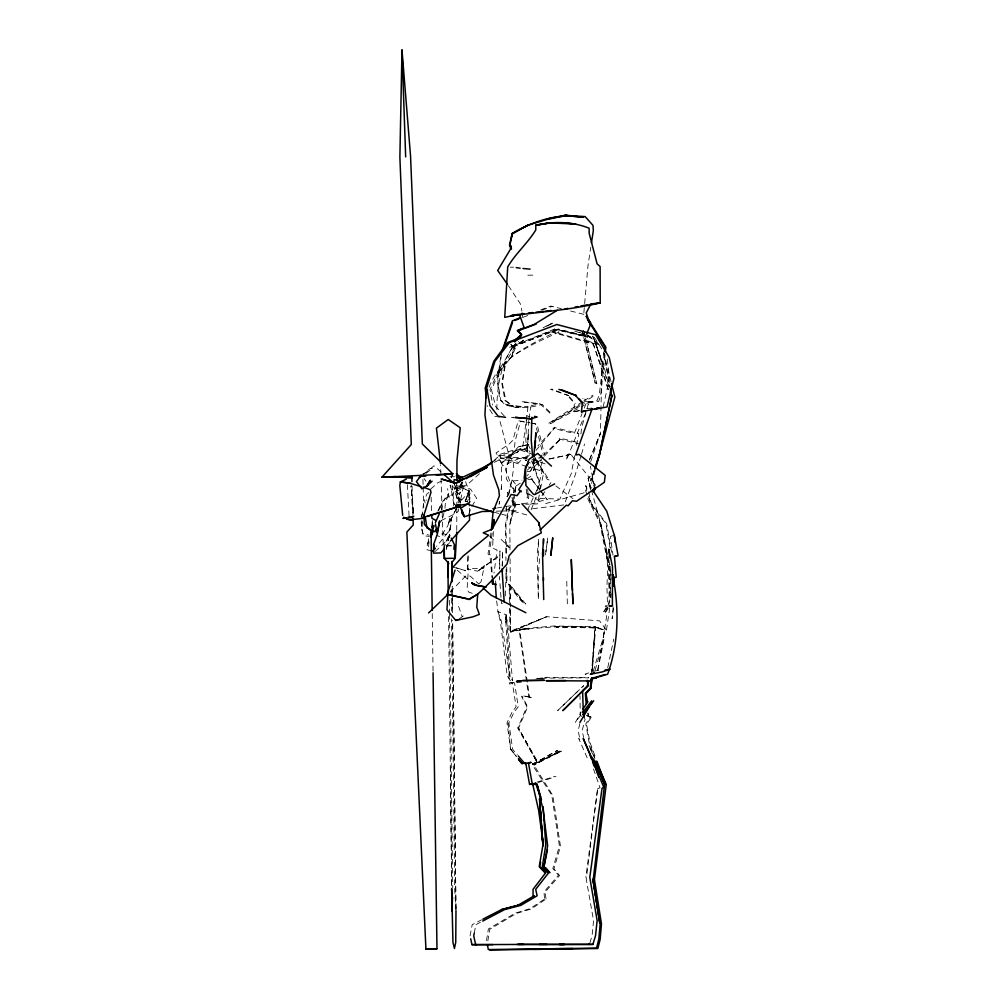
<?xml version="1.0" encoding="UTF-8"?>
<svg xmlns="http://www.w3.org/2000/svg" width="1000" height="1000" viewBox="0 0 1000 1000"><rect width="100%" height="100%" fill="white"/><g stroke="black" fill="none" stroke-linecap="round" stroke-linejoin="round"><path stroke-width="0.75" stroke-dasharray="5 3.75" d="M456.763 530.438L456.825 508.638M456.825 507.088L456.887 485.288M469.575 513.162L469.562 507.45M610.363 570.125L610.588 596.9M586.663 490.788L586.7 485.938L588 489.325M502.438 565.925L502.6 550.887L502.137 566.112M431.55 510.625L431.138 497.238M505.262 595.9L506.112 572.825L503.625 572.225M467.912 569.438L468.113 554.275L467.337 568.962L484.1 567.85L478.512 569.237M499.7 568.913L499.975 550.875L499.3 569.138M428.525 546.663L429.2 540.562M462.812 481.912L458.812 490.55L456.763 490.15L462.238 482.587M608.95 605.962L609.288 566.775L605.825 549.225L607.725 566.512L606.95 586.312L607.475 605.95L605.15 606.1L606.625 606.112M538.25 555.825L538.7 538.812L537.225 553.837L538.375 599.538L538.112 577.638L539.625 557.475M521.575 682.025L509.425 683.975L505.875 622.987L506.15 614.775L497.95 611.613L496.65 600.988M452.15 485.112L454.012 504.325M506.15 614.775L505.875 622.987L505.712 616.587L506.9 622.625L510.288 680.6L507.2 675.7L500.337 621.275L497.95 611.613L501.4 621.287L509.738 675.713L512.463 680.612L507.675 622.625L506.1 616.587M449.35 537.475L449.462 534.312L450.675 536.838M496.9 409.425C496.725 386.662 501.138 361.975 515.212 343.612M579.9 410.588L573.95 411.8L574.312 403.2L566.888 394.988L568.337 395.562L550.462 389.35L551.987 389.1L568.337 395.562M456.512 508.263L451.3 518.763L450.462 529.212L436.525 546.512M526.65 420.262L525.788 439.775L527.038 451.662L528.45 432.7L527.038 451.662M493.363 531.575L492.575 548.162L497.088 550.025L494.038 573.062M534.475 458.6L533.8 470.763L532.762 458.375M421.925 516.925L423.6 503.212L426.5 499.875M432.2 523.475L432.388 520.562M432.262 527.55L432.175 521.788L431.825 527.125M592.112 671.175L594.925 627.525L595.7 626.8L592.3 671.4M592.087 670.775L594.925 627.525L598.888 627.875L556.287 627.35M506.65 506.125L505.988 515.363L500.15 513.812M507.312 496.887L507.65 492.275L506.95 496.812M591.413 674.275L595.15 626.638L553.462 625.988L523.875 628.75M610.95 597.775L611.275 593.612M432.125 528.05L432.562 522.663L432.125 527.15M583.862 312.7L584.525 305.075M584.663 303.55L588.013 265.45L590.788 247.3M533.65 458.062L532.85 467L527.388 475.788M613.188 606.838L612.137 618.725L613.65 606.912M589.888 942.913L592.075 935.6L593.562 920.688L586.25 879.087L597.675 788.4L585.812 877.35M580.938 433.913L581.525 428.088L588.125 404.613L592.188 402.05L589.188 402.562L581.175 406.95M435.213 551.413L443.938 543.538L449.025 537L451.3 518.763L455.95 509.462M605.062 354.738L600.675 395.375L598.7 401.362L589.188 402.562L584.538 399.075M549.788 413.075L539.9 403.75L528.038 406.25L522.888 446.188L515.6 454.125L498.088 455.925L496.037 453.013L509.263 443.913L512.875 440.213L518.263 420.7L529.637 422.638M604.312 353.15L599.25 394.95L596.912 400.812L587.413 402.025L583.413 404.225M427.95 543.763L428.612 538.263M501.45 354.225L497.912 381.85L500.75 400.05L506.688 405.138C518.212 409.3 530.462 407.837 542.013 404.387L551.413 413.562M500.6 357.15L497.362 381.675L499.775 399.75L505.112 404.663L516.388 407.325L528.038 406.25M492.113 532.987L489.288 553.962L491.325 555.913L492.325 577.612M499.137 504.387L499.538 501.4L498.8 506.438M501.15 489.412L501.55 486.425M432.9 528.837L433.288 525.962L432.388 528.225M490.925 532.987L488.025 553.95L490 555.9L492.038 577.612M528.763 420.425L527.263 456.15L522.75 458.387L518.888 462.512L500.5 458.038L499.087 454.588L514.25 449.875L515.138 440.9L520.525 421.388L529.462 422.812M528.975 418.938L530.638 407.038M593.225 671.3L603.175 637.975L607.062 613.612M515.075 492.3L516.138 484.95L511.887 479.688L513.737 467.388L513.05 461.075L509.1 456L499.263 418.438M432.925 528.337L433.35 525.363M501.325 489.438L501.7 463.338L498.338 458.212L493.188 461.488M609.738 607.888L606.438 630.262C580.037 624.087 552.175 626.825 525.3 629.188M505.15 366.062L502.362 383.462L505.988 400.838L513.488 406.2L506.688 405.138L522.212 406.912M487.837 940.962L489.712 929.375L516.3 913.487L531.225 908.975L546.275 898.9L546.25 899.925L544.963 892.275L559.575 875.5L553.95 868.85L560.475 846.363L552.863 795.6L533.425 764.25L561.775 751.075L538.275 762.775L518.475 728.312L527.675 706.875L522.238 696.4M486.488 940.55L488.375 928.962L515.2 913.15L530.125 908.637L545.225 898.575L544.612 899.438L543.975 891.975L558.5 875.175L552.812 868.512L559.425 846.038L551.775 795.275L532.25 764.625L557.463 750.413L532.25 764.625M504.7 365.925L501.825 383.3L505.025 400.55L511.9 405.712L505.112 404.663L520.388 406.362M597.663 670.275L604.587 629.775L603.175 637.975M514.862 492.238L516.138 484.95L514.237 491.95M433.4 528.975L433.85 526.45M574.65 455.712L571.287 473.5L559.862 499.188L535.15 498.062M576.6 445.337L578.837 433.488L554.837 427.65L552.888 428.237L574.288 433.55L582.05 413.612M474.263 933.088L475.85 924.675L481.325 921.8M470.05 935.875L472.212 924.65L481.55 919.85M539.263 494.975L537.513 503.913L525.688 504.237M540.438 489.012L543.65 472.6L535.075 459.025M597.888 670.125L604.25 637.987L594.888 671.038M458.787 508.663L458.212 511.438L454.988 513.85L440.788 520.725M508.9 494.175L511.887 479.688L508.175 495.5L511.425 497.912M446.325 549.362L449.462 534.312L444.8 544.538M468.738 514.412L471.163 507.675M607.762 667.65L613.725 639.1M463.512 486.275L460.225 501.712L469.312 491.362L464.988 480.312M444.988 508.288L445.288 503.875L448.525 493.562L449.038 497.312L447.6 488.638M510.538 344.113L513.862 347.612L511.975 356.163L498.862 372.825L491.488 389.675L495.588 406.512L505.538 417.362M441.2 510.525L442.088 506.587L441.662 503.137L448.525 493.562M603.162 406.9L609.513 378.363L607.112 357.488M446.262 549L449.688 534.375L444.55 545.913M444.025 512.612L442.275 519.9L439.913 522.675M579.862 723.65L578.188 730.588L580.037 740.075L578.7 738.438L588.312 760.438M537.062 490.775L542.025 471.838L534.837 459.162M595.175 470.163L591.675 483.1L591.812 487.475M512.712 497.562L512.225 505.45L508.825 508.113L505.387 524.825L505.962 560.55M421.912 520.325L421.538 527.388L422.7 533.025L429.225 535.225M581.025 455.7L574.85 476.075L564.175 504.9L527.8 509.288L534.275 495.65M581.462 454.25L584.55 444.062M542.288 461.675L539.625 470.425L528.2 466.962M431.725 528.462L432.825 524.913L432.663 520.812M469.375 502.625L470.262 495.325L468.888 493.625L467.537 501.5L465.15 501.362L469.363 490.975L457.688 485.825L468.6 490.812L465.138 501.8L469.363 490.975L470 493.587L467.537 501.5L457.725 498.413L460.387 492.038L457.725 498.413L460.425 502.612M594.138 470.613L590.763 480.962L594.6 469.513M590.7 461.637L600.45 433.263L602.013 361.688L593.1 336.175M456.75 483.65L453.1 494.125L445.425 498.462L438.162 509.7M450.375 527.45L447.575 534.888L438.812 532.562M446.375 546.388L449.963 542.263M451.225 477.537L452.925 473.225L455.2 475.025M433.062 529.35L434.613 525.438M585.638 412.863L566.337 460.288L567.525 454.913L570.837 454.375L595.688 485.4M584.237 408.088L585.887 403.938L590 401.388L587.413 402.025L582.775 398.55M531.087 509.875L536.788 495.688M539.075 490.025L540.775 485.763L533.6 465.012L530.938 460.062M451.238 477.788L452.938 473.625M589.587 459.525L600.45 433.263L589.012 460.913M511.788 348.338L497.65 372.812L490.037 389.675L492.7 404.963M534.925 494.288L539.462 484.75L533.6 465.012L527.575 461.337M437.837 511.1L441.662 503.137M428.688 541.112L427.362 543.85L427.025 549.825L429.75 550.35M607.913 607.163L604.538 613.7L609.038 607.375M489.075 387.212C500.062 358.125 529.712 344.412 555.875 331.938L549.712 331.463L593.3 344.075L601.375 366.488L608.575 390.35M575.35 722.438L581.237 711.975M471.95 506.337L476.688 498.325L470.675 489.263L459.538 484.775M438.312 510.763L440.438 507.287M461.875 482.388L456.737 490.7L462.35 482.488M498.862 372.825L514.163 348.35M544.812 491.65L538.713 500.712L528.237 493.375M549.175 485.188L550.925 482.6M422.6 513.55L421.287 515.388L421.2 522.675L422.038 526.7L422.287 521.862L421.788 528.763L422.675 533.162L423.475 535.737L429.425 536.4M591.413 717.312L587.962 715.788L591.413 717.312L586.525 724.15L590.037 742.625L595.375 757.025M451.3 518.763L447.85 524.362L450.05 518.35L447.875 525.638L440.55 536.9L436.213 535.237M577.4 719.45L580.975 714.788M607.25 607.475L602.8 613.162L609.738 601.663L608.337 566.138L599.85 522.938L588.175 499.7L585.625 490.475L585.65 485.613L586.925 489.012M535.975 450.412L554.837 427.65L537.962 445.775M541.987 454.938L539.325 458.062L534.688 457.962M497.65 372.812L511.975 356.163L515.35 348.175L511.388 345.012L513.862 347.612M529.538 454.837L524.263 460.5L526.775 460.163M543.35 457.212L529.763 471.6L526.112 471.275M544.4 456.112L561.138 438.413L577.238 442.3M450.112 592.05L465.662 576.05L470.163 576.038L478.925 584.075M515.75 343.775L510.775 348.837L525.575 339.15M421.438 475.988L429.675 468.837L432.812 468.125L425.825 473.512M479.3 583.475L481.05 581.725L484.462 565.487L477.7 571.225L467.337 568.962L468.288 570.087L467.113 589.012L468.575 592.05L473.963 593.9M430.8 488.975L438.375 482.3L442.6 481.275M515.887 343.825L510.775 348.837L525.05 339M577.212 691.775L557.638 710.612L583.663 685.675L579.362 689.712M515.975 343.85L510.775 348.837L518.688 341.5M527.238 470.213L541.925 456.425M543.062 455.375L561.138 438.413L559.113 438.975L579.888 444.1M479.425 473.7L467.075 484.888L454.1 488.587L458.338 502.912M494.012 460.487L497.388 457.438L501.65 462.663L517.663 449.275L528.387 450.05L530.175 452.075M501.7 463.338L506.075 459.513L505.35 457.463L527.337 447.625M423.862 474.175L434 465.788L441.788 472.6M428.9 492.425L426.875 494.062L424.4 500.35L425.188 502.9M459.113 618.862L463.462 615.837M520.413 483.125L512.575 488.263L506.3 478.85L506.688 468.288L508.2 461.662L513.725 451.887L522.638 447.525L529.438 453.75M526.95 478.837L530.875 476.262M580.163 404.675L550.475 423.762L579.837 407.688M581.45 403.837L594.362 395.538M582.587 401.737L548.825 423.263L582.087 404.963M583.888 400.913L592.975 395.125M546.85 326.112L553.6 322.663L545.763 326.55M543.05 327.775L552.075 323.162M494.2 462.375L499.775 459.738L502.762 465.9L521.362 457.475L529.575 459.688M532.513 763.975L561.312 750.938L537.325 762.487L532.513 763.975L537.062 762.412L518.225 727.5L537.325 762.487L517.7 728.075L526.888 706.637L521.45 696.162M597.638 788.763L600.013 787.775L593.4 768.625M588.775 672.862L585.125 674.275L588.138 673.675M540.725 309.9L550.812 306.05L561.413 308.7M523.15 317.262L528.925 315.087M541.912 310.212L552.013 306.413M538.288 782.525L556 776.475M613.013 535.612L610.425 536.462L613 555.212M536.888 782.163L554.4 776.462M584.163 492.8L545.35 503.663L542.95 500.425L529.95 504.4L529.038 502.713L503.413 506.925M467.7 502.525L470.688 501.75M573.95 411.8L579.875 410.425M530.175 448.6L528.15 444.712L519.6 446.488L528.85 444.5L530.1 447.125M528.15 444.712L518.688 446.587L511.475 454.15L505.412 469.487L509.85 481.275L521.95 480.112M593.787 671.213L602.038 669.762M497.388 507.912L501.912 507.163M541.312 678.863L545.862 678.125L588.725 677.825M521.587 681.175L512.675 682.525L514.55 682.837L518.25 706.812L514.325 711.725L508.888 722.887L512.638 749.338L517.325 754.85M537.925 678.688L546.85 677.337M521.013 681L510.513 682.513L512.362 682.825L516.1 706.8L512.288 711.712L506.975 722.875L510.637 749.325L516.438 756.488M536.025 678.838L546.525 677.337L588.638 677.7M591.8 408.05L586.712 408.775M409.9 517.463L414.025 516.663L411.213 485.737M528 479.538L532.537 479.1L531.05 478.537L540.087 490.337M408.675 516.987L414.025 516.663L410.8 486.388M519.163 680.65L521.163 680.562M519.763 504.4L513.85 504.562L513.462 494.113M510.25 267.225L513.575 267.162M527.825 275.2L533.025 275.15M496.1 511.175L500.737 511.062M502.287 511.025L516.225 510.7L514.038 494.162M408.237 517.188L412.738 517.1L411.138 485.688M446.087 545.763L454.162 545.638M446.613 545.913L451.987 545.837M521.562 680.525L515.363 680.625L521.962 680.487M450 476.712L454.525 476.763M554.062 626.675L597.125 627.337L593.237 627.025L606.438 630.262L599.6 620.875L546.7 616.675L509.95 631.425L510.312 632.513L546.7 616.675L510.65 631.638L510.225 607.312M526.975 457.8L506.925 457.375L498.088 455.925L519.087 449.675L531.962 454.087M502.35 603.575L501.475 603.538L501.1 598.925M408.738 517.188L412.938 517.5M407.337 517.075L412.6 517.55M516.4 417.938L510.45 417.388L513.4 417.7M522.425 401.662L539.9 403.75M524.175 402.2L542.013 404.387M523.75 696.012L531.188 696.975L528.812 697.438L519.075 629.65L527.275 628.425L509.95 631.425L509.5 604.075M525.212 696.462L532.675 697.425L529.637 697.688L519.65 629.825L528.75 628.875L510.65 631.638L510.425 603.725M499.775 417.113L493.938 416.238L487.287 405.662M530.975 423.113L537.038 424.3L544.513 454.387M531.062 422.925L535.337 423.775L542.875 453.9M422.975 473.475L424.5 473.8M570.5 310.975L585.188 314.7M494.3 512.275L498.688 513.438M505.1 508.925L528.812 515.55M453.075 567.087L465.55 570.612L455.7 567.65L456.838 569.875L469.75 580.975M526.763 466.525L500.5 458.038L522.75 458.387L526.362 460.6M574.725 331.075L587.587 335.613L583.462 333.875M532.15 459.275L546.7 464.462M526.85 415.763L529.95 416.912M583.987 340.575L593.3 344.075L608.95 391.962M587.263 340.6L595.988 344.1L603.987 366.5L609.412 387.375M579.55 332.362L586.6 335.312M587.137 715.525L590.25 716.963L585.812 723.925L589.087 742.337L594.95 758.175M555.812 485.887L572.863 498.575M457.163 506.287L452.463 502.575L453.925 506.15M598.312 343.663L586.675 334.137L599.95 345.562M511.388 345.012L514.25 347.612L511.975 356.163L534.038 343.775L559.138 331.962L552.388 331.475L595.988 344.1L609.038 387.362M535.112 458.938L538.513 462.05M587.75 335.138L599.637 346.05M489.738 536.263L495.975 542.212M501.062 539.338L506.163 544.35M569.338 396.675L575.312 403.4M508.038 722.938L510.637 749.325L515.95 755.7M531.05 478.537L540.163 490.112M541.062 491.275L547.312 499.775L540.988 491.512M510.575 748.888L516.213 756.237M508.438 285.725L521.025 304.887L521.875 311.05M424.137 478.625L425.875 481.2M594.325 337.238L602.312 349.9M592.85 336.1L602.013 361.688L592.663 336.325M534.9 457.675L536.938 461.587L541.362 460.65L536.925 461.562L535.062 457.625M591.462 490.15L600.562 523.15L607.525 554.375L600.562 523.15L588.162 496.075M581.413 716.663L580.2 714L580.013 695.85M589.025 745.537L594.562 758.062M590.237 748.5L593.3 755.675M459.2 502.5L457.2 492.1M458.587 606.4L462.1 616.3M583.95 331.55L596.812 383.775L583.525 330.325M584.2 716.8L585.037 719.513L582.087 730.8L583.675 737.45M460.725 503.162L454.025 483.312L460.6 501.85M591.05 488.65L588.15 478.137L591.7 474.963L594.038 486.362M588.688 491.925L591.287 503.6L606.712 523.763L611.938 554.212M582.163 331.012L595.275 383.312L582.225 331.312M611.125 382.088L604 353.537L610.1 387.163M594.412 486.45L590.312 466.062M590.438 488.125L588.15 478.137L591 492.275M600.562 523.15L609.15 566.538L610.425 597.312M453.85 504.387L450.55 485.262M603.45 352.075L610.025 387.163M610.05 547.762L605.913 523.513L590.075 503.237L589.237 498.05M522.087 312.6L522.95 318.762M495.538 580.875L496.05 584.675M513.837 492.65L513.25 488.137L513.413 492.612M443.25 544.55L440.588 465.3M500.988 597.388L499.438 576.438M455.988 910.95L454.738 890.85L451.55 618.862M610.188 566.287L611.225 583.288M527.612 489.462L528.612 498.462L529.125 491.312M407.4 484.65L409.125 516.975M526.213 489.038L527.163 498.013L527.788 490.913M422.938 479.475L423.125 485.675M423.175 487.225L423.775 507.362M412.075 486.213L413 517.2M566.763 581.325L567.35 603.888L567.337 602.8M506.362 546.763L505.95 525L509.5 508.312L512.837 505.625L511.95 500.363L513.913 501.3L514.513 507.525L509.812 524.65L509.963 543.25M506.388 548.312L506.538 556.087M506.737 566.962L507.025 582.513L522.212 600.95L525.75 604L509.825 584.513L510.188 605.788M509.475 602.55L509.175 584.312L524.263 603.55L520.712 600.5L506.312 582.3L506.087 568.312M432.238 613.525L433.05 671.213M455.975 909.45L452.55 620.375M455.975 908.462L452.65 620.4M452.55 612.675L452.25 586.388L452.45 611.1M451.213 589.487L451.463 611.125M449.35 600.337L449.5 612.7M449.513 614.25L452.713 887.788M450.312 767.075L451.7 886.825L448.537 614.275M509.975 544.8L510.025 551M510.075 558.763L510.412 602.175M469.45 494.438L469.55 506.012M547.737 538.013L545.462 555.188L547.737 538.013M513.913 501.3L509.812 524.65L513.925 507.337L513.913 501.3M462.512 484.875L458.725 493.75L451.287 489.137L449.9 484.862L458.812 490.55L461.613 482.987L462.512 484.875M497.663 556.85L477.7 571.225L497.663 556.85M559.35 750.987L533.875 765.125L559.35 750.987M554.7 329.025L509.025 347.562L555.037 329.475L587.7 337.113L554.7 329.025M558.212 329.038L510.913 347.575L558.225 329.5L590.55 337.137L558.212 329.038M570.837 454.375L547.263 459.387L570.837 454.375M590.25 716.963L586.675 715.487L590.25 716.963M549.012 479.925L547.238 479.325L537.7 462.188L549.012 479.925M609.85 564.8L607.85 555.862L609.862 564.8M588.275 715.962L587.975 712.975L588.275 715.962"/><path stroke-width="1.5" d="M456.763 531.987L455.262 558.225L451.788 562.587M456.9 480.625L456.962 460.387L460.238 427.775L448.237 419.5L436.425 428.125L440.55 463.738M469.562 514.562L469.538 520.175L450.375 541.075M543.462 555.862L543.5 549.675M543.525 543.488L543.55 538.85L542.537 553.862L543.725 599.575M455.988 910.95L455.737 942.412L454.412 948.475L452.95 942.45L451.662 888.45L451.95 911L452.5 897.075M502.375 571.938L502.4 568.925M502.038 569.15L504.188 602.013M531.888 417.287L531.213 439.8L532.638 456.825M586.938 702.475L586.05 693.037L586.938 702.212M493.725 524.038L493.938 519.513L492.725 528.5M453.95 549.338L454.162 545.638M535.062 447.95L535.487 440.35M535.65 437.312L535.9 432.75L533.775 456.575M495.375 583.513L496.287 597.95M591.613 678.962L591.013 688.312L586.038 693.487M468.925 599.637L477.7 594.138L469.137 599.138L447.85 594.375L446.962 609.825L455.775 620.438L472.812 616.875L479.35 614.375L476.763 607.163L477.7 594.138C487.85 584.85 497.738 574.625 507.013 564.038L509.212 555.65L517.85 545.675L541.3 532.913L538.862 522.625L521.9 503.725M591.587 678.5L591.013 688.312L591.712 679.087M511.925 236.838L512.513 233.5L528.45 224.788M591.062 678.888L590.337 688.112L585.35 693.275L586.188 703.662M432.125 534.6L432.7 529.825M605.388 351.725L605.875 347.2L587.675 318.6M596.587 408.212L599.55 407.875L581.438 411.85L582.388 403.25L575.175 395.037L576.287 395.613L558.9 389.4M604.5 351.6L605.05 346.962L587.475 319.587M544.087 865.7L543.95 866.7L549.888 872.75L546.013 868.05M493.025 580.75L492.612 583.825L496.05 584.675M491.337 529.987L493.113 511.625L499.425 495.75L498.75 489.625L493.488 475.138L484.925 414.85L486.188 392.725L487.625 389.975M431.538 533.15L430.913 536.562L431.812 530.55M591.475 242.763L593.325 230.662L592.987 225.375L585.163 216.588L564.788 215.312L547.625 218.938M430.913 536.562L431.637 532M540.1 865.188L540.612 862.188M474.263 933.088L473.725 935.888L475.662 944.65L476.562 944.65M437.35 532.175L439.613 520.925L437.275 534.325L433.587 544.587L434.875 549.05L433.7 544.763L433.488 553.138L440.8 552.938L443.612 549.812M547.413 850.062L543.95 866.7L547.625 845.763L543.237 810.362L536.925 784.125L532.388 784.55L528.413 762.85L531.15 762.412L524.837 763.662L518.263 755.95M587.225 680.288L587.987 685.7L562.8 710.638L587.275 686.35L588.587 681.1M455.062 570.087L447.15 594.538L467.088 598.85M595.562 468.725L614.862 397.113L611.5 383.587M511.213 245.9L510.125 249.788L497.688 270.487L507.537 284.45M518.237 944.412L592.925 944.4L595.538 935.625L597.137 920.588L589.788 877.375L602.025 788.425L603.725 787.05L583.225 738.462L592.788 760.462M594.612 469.137L599.45 454.35L611.737 396.325L610.363 388.688M595.087 468.075L599.412 455.188L611.737 396.325L610.6 390.213M502 351.2L512.362 320.85L520.55 317.587M502.962 349.9L512.55 322.5M430.737 536.875L433.512 530.7M586.675 334.137L590.225 325.062L586.237 312.913L590.875 303.938L600.212 302.887L600.112 266.537L597.1 263.825L589.2 233.45L589.113 228.212C572.275 221.412 553.275 221.2 535.775 225.263L535.8 229.925C527.513 243.487 515.675 253.312 507.713 266.938L504.725 317.35L517.863 314.6M431.962 532.062L430.525 535.675L432.537 530.65M435.387 522.587L439.162 514.138M436.325 529.188L435.062 531.725L426.838 527.837L425.4 517.5M593.125 490.3L594.788 487.088M582.712 709.362L587.962 701.688M579.888 722.463L592.35 701.725M525.825 478.288L518.8 489.588L519.438 490.562M593.413 491.587L595.075 489.35M592.95 491.45L594.612 489.212M582.762 712.45L591.712 700.788M582.925 714.8L589.212 706.625M591.013 704.3L593.7 700.8M528.4 463.537L525.588 466.737L524.175 477.887L524.663 480.562M453.075 567.087L463.113 556.087L488.688 535.262L483.212 532.825L491.95 529.288L511.163 494.487L517.038 495.637L520.788 490.5L521.2 491.887M421.188 475.312L416.4 481.625L422.013 488.862L426.938 485.913L432.1 481.2M592.675 490.163L606.725 511.15L614.3 535.188L618.1 555.7L614.462 556.663L616.237 577.188L612.987 578.025L612.513 574.225C619.2 606.95 619.075 642.675 607.638 674.2L592.762 678.562L590.413 680.95L546.087 680.713L565.887 680.5M428.562 612.938L447 595.25M539.975 530.05L566.362 505.188L568.112 505.775L572.413 500.75L576.512 501.287L604.35 482.3L605.2 475.35L579.062 454.425L575.65 454.963L592.15 408.725L591.15 408.812M514.65 341.987L521.163 335.925M587.275 686.35L587.987 685.7L582.6 690.75L583.362 714.087L584.2 716.8M489.525 464.55L492.887 461.5M513.725 341.312L521.175 334.787L517.7 330.337L524.462 327.587M514.2 341.312L521.737 334.787L517.425 330.775L534.388 324.312L557.275 310.312M468.2 503.387L461.987 507.5L455.725 505.625L460.213 504.462M466.175 478.7L491.9 462.312M419.3 477.45L421.613 476.037M482.887 919.163L501.587 909.575L517.8 905.35L534.275 895.75L533.112 896.663L533.038 889.325L545.35 873.213L539.225 866.688L542.913 844.963L539.525 798.8L542.913 844.963L540.212 809.837L541.438 820.688M534.4 783.4L532.388 784.55L535.337 783.538M470.2 476.75L487.312 467.212L455.525 483.188L441.912 479.175L455.525 483.188L459.588 481.975M554.625 483.9L534.663 494.613L533.3 494.175L525.9 485.475L525.55 468.988L529.012 459.288L537.712 453.425L551.475 466.125M482.7 921.075L504.6 909.587L520.788 905.375L537.125 895.775L535.712 889.338L548.3 873.225L542.312 866.7L545.775 844.987L543.1 806.513M488.638 465.012L463.575 476.875L459.05 476.825M594.175 672.525L590.363 674.3L602.188 671.925L610.175 669.163L605.075 669.975M406.275 479.2L400.425 481.875L399.812 485.487L402.675 515.3M519.025 338.062L507.5 342.6L493.775 361.287L485.2 388.05L486.413 398.325M514.5 320.525L518.825 318.888M455.775 620.438L458.025 619.612M536.275 324.025L524.462 328.475L519.325 314.3M523.05 328.938L517.425 330.775L521.287 334.087M532.513 783.575L529.587 784.525L525.688 762.837L521.85 763.6L519.038 759.925M427.438 516.438L459.363 506.325L423.188 517.413M531.025 418.825L515.45 417.413L531.025 418.825L537.112 416.962L534.525 416.375M581.438 411.85L585.45 410.675M592.487 678.138L605.225 674.475M614.412 556.337L616.862 555.688M501.587 909.575L518.775 905.138L517.8 905.35M447.85 594.375L447.15 594.538L447.863 594.663M612.975 578.025L613.825 577.837L612.288 578.075M413.263 519.675L410.425 520.325L406.688 519.038M592.762 678.562L596.375 677.775L591.737 677.738M517.9 314.587L512.225 315.725C541.663 311.812 571.237 309.725 600.212 302.887L589.45 304.713M580.775 306L587.75 304.7M564.938 308.925L567.837 308.387M575.087 307.062L577.987 306.525M518.275 314.4L510.9 315.725L519.938 314.488M550.275 222.725L535.775 225.263L550.425 222.938L575.7 224.037L561.225 222.738M595.013 409.3L607.013 406.925L613.95 378.387L609.237 357.5L595.6 334.725L556.85 324.513L509.363 342.6L494.963 361.3L486.7 388.05L489.938 405.688L498.175 416.262L505.538 417.362M492.863 508.65L495.875 508.162M520.812 314.062L523.775 313.587M592.4 678.35L596.375 677.775L591.788 677.8M402.825 518.362L407.075 517.825M545.1 311.238L551.075 310.487M528.312 313.025L532.9 312.55M535.95 312.225L543.6 311.438M610.887 605.962L609.163 606.125L612.388 605.988L612.487 566.8L608.75 549.237L609.812 557.888M422.85 476.375L425.838 476.125M436.287 475.225L452.725 473.812L422.35 444L410.55 156.1L401.987 50L399.888 157.225L411.3 444.525L381.9 477.225L412.025 476.912L381.9 477.225L395.788 476.525M413.05 518.75L413.237 524.95L406.863 532.062L425.925 949.262L431.225 949M431.675 949L436.975 948.737L433.075 672.775M445.112 474.1L452.725 473.812L383.35 477.225M491.45 511.287L482.163 511.512L464.387 516.675L461.587 512.65M598.25 766.4L606.25 784.488L594.438 879.45L601.475 923.938L600.15 939.463L597.825 948.525L489.7 949.975M487.425 945.062L488.35 949.562L596.525 948.138L598.85 939.075L600.188 923.662L592.975 879.013L599.8 923.438L593.088 880.863L604.637 784L593.6 758.962M444.175 558.413L453.787 558.275M522.137 680.612L544.45 680.3L522.712 680.55M470.688 938.787L471.975 944.638L492.912 944.613M550.037 948.775L572.575 948.538M533.638 949.362L571.6 948.962M523.775 944.438L471.975 944.638M559.5 944.45L592.925 944.4M564.788 944.488L516.925 944.425M539.3 944.45L546.938 944.45M559.163 944.45L563.75 944.463M588.475 944.375L589.45 944.375M436.975 948.737L425.925 949.262M459.538 505.8L455.725 505.625L467.525 504.212L493.375 512.112M404.675 477.663L411.987 478.137M522.987 268.488L530.112 269.125M530.562 783.888L532.688 784.087L538.625 810.325L543.438 845.738M575.075 216.45C553.288 214.188 530.9 222.65 512.2 233.412L509.5 245.275L511.4 249.175L511.275 246.988M566.275 215.487L546.962 219.5L528.013 225.125L512.163 233.812L509.862 245.387L511.138 247.987M410.487 483.363L400.425 481.875L410.487 483.363L421.075 486.65M516.2 267.587L520.138 268.225M460.938 480.9L454.1 479.6L454.025 483.312L444.012 474.55M431.112 550.625L433.837 551.15M423.212 487.1L430.4 489.837L431 492.362L422.938 518.4C416.562 518.825 409.6 520.9 403.75 517.275M487 510.35L492.837 511.9M561.375 389.688L576.287 395.613M471.737 582.987L476.575 585.25L486.238 587.038L476.938 585.625L471.737 582.987L474.438 585.013M525.85 612.7L490.975 595.138L483.3 588.1M435.925 520.475L431.95 518.288L431.65 514.525M427.762 484.6L428.462 485.062M456.375 473.9L463.75 479.4M456.562 476.463L461.4 480.25M456.337 475.925L462.013 480.425M507.188 545.363L509.237 547.362M539.837 866.675L545.737 872.725L541.975 868.025M579.188 398.963L582.087 402.325M443.65 549.163L444.438 558.387L448.925 563.7M518.375 758.875L522.238 763.65L518.65 759.112M586.388 316.475L590.612 322.762M586.2 316.325L589.012 321.712M451.275 538.1L454.888 545.662L455.262 558.225L454.538 555.237M460.15 507.038L464.387 516.675L461.8 509.588M594.775 761.8L604.538 784.1L596.013 761.062M599.4 770.037L605.513 784.4L596.975 761.35M590.325 756L591.425 758.888M592.525 761.775L594.163 766.112M535.413 782.825L540.5 797.087M591.675 756.85L598.825 777.475M610.388 391.838L611.737 396.325L610.575 391.85M541.475 800L536.925 784.125L540.6 797.075M612.513 574.225L614.062 586.15M614.3 535.188L615.212 542.513M542.137 826.888L542.487 829.987M492.325 580.712L492.612 583.825L492.4 579.163M435.5 524L437.025 532.812L436.938 530.1M572.375 590.375L571.287 559.538L572.938 603.913L572.5 593.387M405.662 156.862L401.987 50L402.512 70.088M424.012 515.112L424.288 524.412L431.062 530.887L432.188 610.413M411.8 476.912L411.938 481.562M444.212 545.812L444.438 558.387M614.15 577.025L614.263 586.125M451.863 561.55L452.1 581.725M447.825 561.613L448.013 577.15M543.475 577.663L543.5 580.588M451.962 561.575L452.137 577.112M447.925 561.638L448.212 594.15M538.862 522.625L538.875 525.438M552.712 538.038L550.887 555.225L552.712 538.038M430.262 480.387L426.938 485.913L430.262 480.387M565.9 215.375L564.788 215.312L583.587 217.338L565.9 215.375M613.925 585.138L613.55 582.3L613.888 585.138"/></g></svg>
